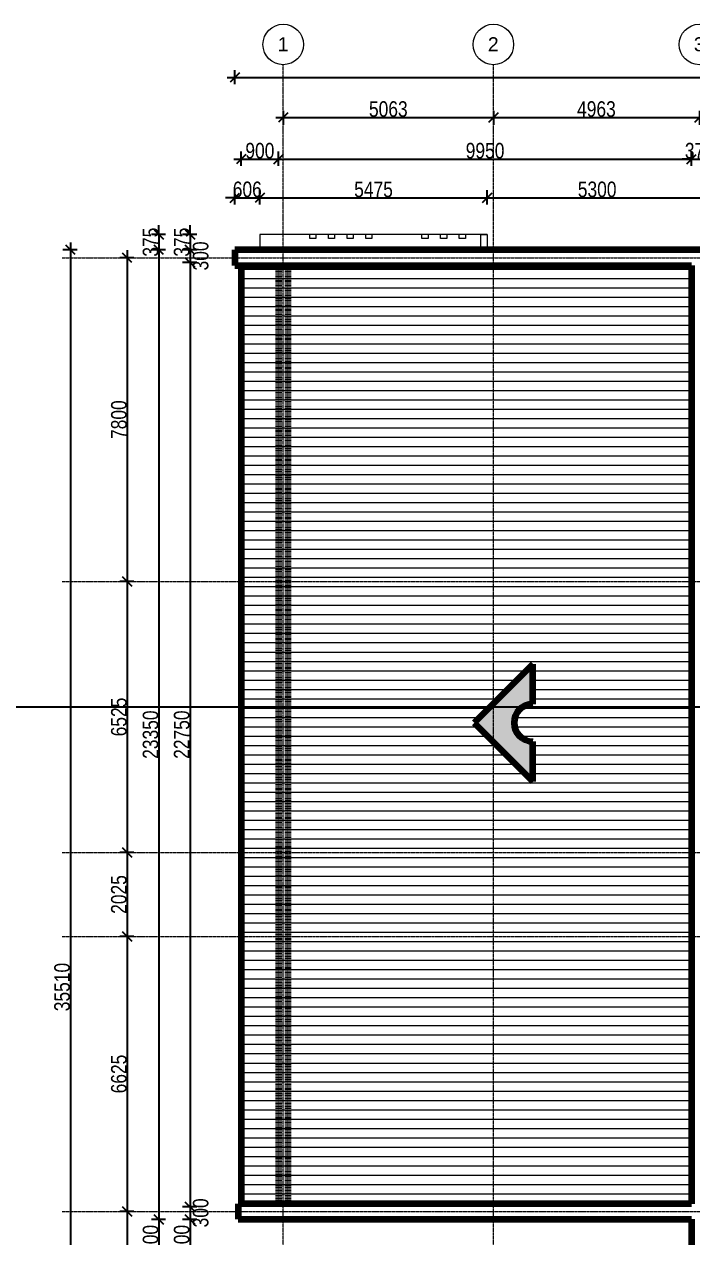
# Model space of a CAD drawing. Header units: millimetres. Extents: x -35190 to 411743, y -233114 to 23872.
# Drawn here: x 332746 to 348826, y -11801 to 17405 of the extents above; entities that cross this region are included whole.
import ezdxf

# ---------------------------------------------------------------- set-up
doc = ezdxf.new("R2010")
doc.units = ezdxf.units.MM
doc.linetypes.add('Aligning Line', pattern=[6.35, 3.175, -3.175])
doc.linetypes.add('Grid Line', pattern=[22.225, 12.7, -3.175, 3.175, -3.175])
for name, color, linetype, lineweight in [('A-ANNO-DIMS', 211, 'Continuous', 9), ('A-DETL-GENF', 92, 'Continuous', 18), ('A-DETL-MBND', 5, 'Aligning Line', 100), ('A-DETL-THIN', 151, 'Continuous', 18), ('A-ROOF', 132, 'Continuous', 18), ('A-ROOF-PATT', 132, 'Continuous', 18), ('A-WALL', 113, 'Continuous', 18), ('Q-CASE', 31, 'Continuous', 18), ('S-GRID', 1, 'Continuous', 9), ('S-GRID-IDEN', 1, 'Continuous', 9)]:
    doc.layers.add(name, color=color, linetype=linetype, lineweight=lineweight)
doc.styles.add('Arial_1', font='arial.ttf', dxfattribs={"height": 150})
doc.styles.add('Arial_3', font='arial.ttf', dxfattribs={"width": 0.8, "height": 375})
doc.dimstyles.new('main_4_5mm', dxfattribs={"dimscale": 304.8, "dimtxt": 382.597275, "dimasz": 0.738189, "dimexe": 0.590551, "dimexo": 0.0625, "dimgap": 0.024606, "dimtad": 1, "dimdec": 0, "dimzin": 0, "dimdsep": 46, "dimtxsty": 'Arial_3', "dimblk1": 'OBLIQUE', "dimblk2": 'OBLIQUE', "dimsah": 1, "dimcen": 0.09, "dimdle": 0.590551, "dimazin": 0, "dimtfac": 1, "dimtdec": 4, "dimtix": 1, "dimtmove": 0, "dimatfit": 3, "dimfxl": 0.590551, "dimfxlon": 1, "dimtvp": 1, "dimtolj": 1, "dimtzin": 0, "dimarcsym": 2})
doc.dimstyles.new('main_4_5mm_1', dxfattribs={"dimscale": 304.8, "dimtxt": 382.597275, "dimasz": 0.738189, "dimexe": 0.590551, "dimexo": 0.0625, "dimgap": 0.024606, "dimtad": 1, "dimdec": 0, "dimzin": 0, "dimdsep": 46, "dimtxsty": 'Arial_3', "dimblk1": 'OBLIQUE', "dimblk2": 'OBLIQUE', "dimsah": 1, "dimcen": 0.09, "dimdle": 0.590551, "dimazin": 0, "dimtfac": 1, "dimtdec": 4, "dimtix": 1, "dimtmove": 1, "dimatfit": 3, "dimfxl": 0.590551, "dimfxlon": 1, "dimtvp": 1, "dimtolj": 1, "dimtzin": 0, "dimarcsym": 2})

# ---------------------------------------------------------------- blocks, each defined once
blk = doc.blocks.new('Casework 2 - Casework 2-644764-Site')
at = {"layer": 'Q-CASE', "lineweight": 200}
for p, q in [((-501, 14410), (-11882, 14410)), ((-11882, 14410), (-11882, 14035)), ((-11882, 14035), (-876, 14035)), ((-876, 14035), (-876, -8565)), ((-876, -8565), (-11801, -8565)), ((-11801, -8565), (-11801, -8940)), ((-11801, -8940), (-876, -8940)), ((-876, -8940), (-876, -10140))]:
    blk.add_line(p, q, dxfattribs=at)
blk = doc.blocks.new('Grid - M_Grid Head - Circle-24584-Site')
at = {"layer": 'S-GRID-IDEN'}
blk.add_circle((0, 0), 6.5, dxfattribs=at)
blk = doc.blocks.new('_Oblique')
at = {"color": 0, "linetype": 'ByBlock', "lineweight": -2}
blk.add_line((-0.5, -0.5), (0.5, 0.5), dxfattribs=at)
blk = doc.blocks.new('*D5937')
at = {"layer": 'A-ANNO-DIMS', "color": 0, "lineweight": -2, "transparency": 16777216}
for p, q in [((338985, 15322), (338985, 14981)), ((344047, 15322), (344047, 14981)), ((338805, 15161), (344227, 15161))]:
    blk.add_line(p, q, dxfattribs=at)
at = {"layer": 'Defpoints', "color": 0, "transparency": 16777216}
for p in [(338985, 15341), (344047, 15341), (344047, 15161)]:
    blk.add_point(p, dxfattribs=at)
at = {"layer": 'A-ANNO-DIMS', "color": 0, "lineweight": -2, "transparency": 16777216, "xscale": 224.9999999999999, "yscale": 224.9999999999999, "zscale": 224.9999999999999, "rotation": 180}
blk.add_blockref('_Oblique', (338985, 15161), dxfattribs=at)
at = {"layer": 'A-ANNO-DIMS', "color": 0, "lineweight": -2, "transparency": 16777216, "xscale": 224.9999999999999, "yscale": 224.9999999999999, "zscale": 224.9999999999999}
blk.add_blockref('_Oblique', (344047, 15161), dxfattribs=at)
at = {"layer": 'A-ANNO-DIMS', "color": 0, "transparency": 16777216, "insert": (341516, 15360), "char_height": 375, "width": 1101.88, "attachment_point": 5, "style": 'Arial_3'}
blk.add_mtext('\\A1;5063', dxfattribs=at)
blk = doc.blocks.new('*D5938')
at = {"layer": 'A-ANNO-DIMS', "color": 0, "lineweight": -2, "transparency": 16777216}
for p, q in [((344047, 15322), (344047, 14981)), ((349010, 15322), (349010, 14981)), ((343867, 15161), (349190, 15161))]:
    blk.add_line(p, q, dxfattribs=at)
at = {"layer": 'Defpoints', "color": 0, "transparency": 16777216}
for p in [(344047, 15341), (349010, 15341), (349010, 15161)]:
    blk.add_point(p, dxfattribs=at)
at = {"layer": 'A-ANNO-DIMS', "color": 0, "lineweight": -2, "transparency": 16777216, "xscale": 224.9999999999999, "yscale": 224.9999999999999, "zscale": 224.9999999999999, "rotation": 180}
blk.add_blockref('_Oblique', (344047, 15161), dxfattribs=at)
at = {"layer": 'A-ANNO-DIMS', "color": 0, "lineweight": -2, "transparency": 16777216, "xscale": 224.9999999999999, "yscale": 224.9999999999999, "zscale": 224.9999999999999}
blk.add_blockref('_Oblique', (349010, 15161), dxfattribs=at)
at = {"layer": 'A-ANNO-DIMS', "color": 0, "transparency": 16777216, "insert": (346529, 15360), "char_height": 375, "width": 1101.88, "attachment_point": 5, "style": 'Arial_3'}
blk.add_mtext('\\A1;4963', dxfattribs=at)
blk = doc.blocks.new('*D5947')
at = {"layer": 'A-ANNO-DIMS', "color": 0, "lineweight": -2, "transparency": 16777216}
for p, q in [((337972, 13997), (337972, 14338)), ((338872, 13997), (338872, 14338)), ((337792, 14158), (339052, 14158))]:
    blk.add_line(p, q, dxfattribs=at)
at = {"layer": 'Defpoints', "color": 0, "transparency": 16777216}
for p in [(338872, 14158), (337972, 13978), (338872, 13978)]:
    blk.add_point(p, dxfattribs=at)
at = {"layer": 'A-ANNO-DIMS', "color": 0, "lineweight": -2, "transparency": 16777216, "xscale": 224.9999999999999, "yscale": 224.9999999999999, "zscale": 224.9999999999999, "rotation": 180}
blk.add_blockref('_Oblique', (337972, 14158), dxfattribs=at)
at = {"layer": 'A-ANNO-DIMS', "color": 0, "lineweight": -2, "transparency": 16777216, "xscale": 224.9999999999999, "yscale": 224.9999999999999, "zscale": 224.9999999999999}
blk.add_blockref('_Oblique', (338872, 14158), dxfattribs=at)
at = {"layer": 'A-ANNO-DIMS', "color": 0, "transparency": 16777216, "insert": (338422, 14357), "char_height": 375, "width": 826.41, "attachment_point": 5, "style": 'Arial_3'}
blk.add_mtext('\\A1;900', dxfattribs=at)
blk = doc.blocks.new('*D5948')
at = {"layer": 'A-ANNO-DIMS', "color": 0, "lineweight": -2, "transparency": 16777216}
for p, q in [((338872, 13997), (338872, 14338)), ((348822, 13997), (348822, 14338)), ((338692, 14158), (349002, 14158))]:
    blk.add_line(p, q, dxfattribs=at)
at = {"layer": 'Defpoints', "color": 0, "transparency": 16777216}
for p in [(348822, 14158), (338872, 13978), (348822, 13978)]:
    blk.add_point(p, dxfattribs=at)
at = {"layer": 'A-ANNO-DIMS', "color": 0, "lineweight": -2, "transparency": 16777216, "xscale": 224.9999999999999, "yscale": 224.9999999999999, "zscale": 224.9999999999999, "rotation": 180}
blk.add_blockref('_Oblique', (338872, 14158), dxfattribs=at)
at = {"layer": 'A-ANNO-DIMS', "color": 0, "lineweight": -2, "transparency": 16777216, "xscale": 224.9999999999999, "yscale": 224.9999999999999, "zscale": 224.9999999999999}
blk.add_blockref('_Oblique', (348822, 14158), dxfattribs=at)
at = {"layer": 'A-ANNO-DIMS', "color": 0, "transparency": 16777216, "insert": (343847, 14357), "char_height": 375, "width": 1101.88, "attachment_point": 5, "style": 'Arial_3'}
blk.add_mtext('\\A1;9950', dxfattribs=at)
blk = doc.blocks.new('*D5949')
at = {"layer": 'A-ANNO-DIMS', "color": 0, "lineweight": -2, "transparency": 16777216}
for p, q in [((348822, 13997), (348822, 14338)), ((349197, 13997), (349197, 14338)), ((348822, 14158), (348597, 14158)), ((348822, 14158), (349197, 14158)), ((349197, 14158), (349422, 14158))]:
    blk.add_line(p, q, dxfattribs=at)
at = {"layer": 'Defpoints', "color": 0, "transparency": 16777216}
for p in [(349197, 14158), (348822, 13978), (349197, 13978)]:
    blk.add_point(p, dxfattribs=at)
at = {"layer": 'A-ANNO-DIMS', "color": 0, "lineweight": -2, "transparency": 16777216, "xscale": 224.9999999999999, "yscale": 224.9999999999999, "zscale": 224.9999999999999}
blk.add_blockref('_Oblique', (348822, 14158), dxfattribs=at)
at = {"layer": 'A-ANNO-DIMS', "color": 0, "lineweight": -2, "transparency": 16777216, "xscale": 224.9999999999999, "yscale": 224.9999999999999, "zscale": 224.9999999999999, "rotation": 180}
blk.add_blockref('_Oblique', (349197, 14158), dxfattribs=at)
at = {"layer": 'A-ANNO-DIMS', "color": 0, "transparency": 16777216, "insert": (349010, 14357), "char_height": 375, "width": 826.41, "attachment_point": 5, "style": 'Arial_3'}
blk.add_mtext('\\A1;375', dxfattribs=at)
blk = doc.blocks.new('*D5957')
at = {"layer": 'A-ANNO-DIMS', "color": 0, "lineweight": -2, "transparency": 16777216}
for p, q in [((337636, 16121), (392227, 16121)), ((337816, 15960), (337816, 16301)), ((392047, 15960), (392047, 16301))]:
    blk.add_line(p, q, dxfattribs=at)
at = {"layer": 'Defpoints', "color": 0, "transparency": 16777216}
for p in [(392047, 16121), (337816, 15941), (392047, 15941)]:
    blk.add_point(p, dxfattribs=at)
at = {"layer": 'A-ANNO-DIMS', "color": 0, "lineweight": -2, "transparency": 16777216, "xscale": 224.9999999999999, "yscale": 224.9999999999999, "zscale": 224.9999999999999, "rotation": 180}
blk.add_blockref('_Oblique', (337816, 16121), dxfattribs=at)
at = {"layer": 'A-ANNO-DIMS', "color": 0, "lineweight": -2, "transparency": 16777216, "xscale": 224.9999999999999, "yscale": 224.9999999999999, "zscale": 224.9999999999999}
blk.add_blockref('_Oblique', (392047, 16121), dxfattribs=at)
at = {"layer": 'A-ANNO-DIMS', "color": 0, "transparency": 16777216, "insert": (364932, 16320), "char_height": 375, "width": 1377.35, "attachment_point": 5, "style": 'Arial_3'}
blk.add_mtext('\\A1;54231', dxfattribs=at)
blk = doc.blocks.new('*D5958')
at = {"layer": 'A-ANNO-DIMS', "color": 0, "lineweight": -2, "transparency": 16777216}
for p, q in [((337816, 13226), (337591, 13226)), ((337816, 13065), (337816, 13406)), ((337816, 13226), (338422, 13226)), ((338422, 13065), (338422, 13406)), ((338422, 13226), (338647, 13226))]:
    blk.add_line(p, q, dxfattribs=at)
at = {"layer": 'Defpoints', "color": 0, "transparency": 16777216}
for p in [(338422, 13226), (337816, 13046), (338422, 13046)]:
    blk.add_point(p, dxfattribs=at)
at = {"layer": 'A-ANNO-DIMS', "color": 0, "lineweight": -2, "transparency": 16777216, "xscale": 224.9999999999999, "yscale": 224.9999999999999, "zscale": 224.9999999999999}
blk.add_blockref('_Oblique', (337816, 13226), dxfattribs=at)
at = {"layer": 'A-ANNO-DIMS', "color": 0, "lineweight": -2, "transparency": 16777216, "xscale": 224.9999999999999, "yscale": 224.9999999999999, "zscale": 224.9999999999999, "rotation": 180}
blk.add_blockref('_Oblique', (338422, 13226), dxfattribs=at)
at = {"layer": 'A-ANNO-DIMS', "color": 0, "transparency": 16777216, "insert": (338119, 13425), "char_height": 375, "width": 826.41, "attachment_point": 5, "style": 'Arial_3'}
blk.add_mtext('\\A1;606', dxfattribs=at)
blk = doc.blocks.new('*D5959')
at = {"layer": 'A-ANNO-DIMS', "color": 0, "lineweight": -2, "transparency": 16777216}
for p, q in [((338242, 13226), (344077, 13226)), ((338422, 13065), (338422, 13406)), ((343897, 13065), (343897, 13406))]:
    blk.add_line(p, q, dxfattribs=at)
at = {"layer": 'Defpoints', "color": 0, "transparency": 16777216}
for p in [(343897, 13226), (338422, 13046), (343897, 13046)]:
    blk.add_point(p, dxfattribs=at)
at = {"layer": 'A-ANNO-DIMS', "color": 0, "lineweight": -2, "transparency": 16777216, "xscale": 224.9999999999999, "yscale": 224.9999999999999, "zscale": 224.9999999999999, "rotation": 180}
blk.add_blockref('_Oblique', (338422, 13226), dxfattribs=at)
at = {"layer": 'A-ANNO-DIMS', "color": 0, "lineweight": -2, "transparency": 16777216, "xscale": 224.9999999999999, "yscale": 224.9999999999999, "zscale": 224.9999999999999}
blk.add_blockref('_Oblique', (343897, 13226), dxfattribs=at)
at = {"layer": 'A-ANNO-DIMS', "color": 0, "transparency": 16777216, "insert": (341160, 13424), "char_height": 375, "width": 1101.88, "attachment_point": 5, "style": 'Arial_3'}
blk.add_mtext('\\A1;5475', dxfattribs=at)
blk = doc.blocks.new('*D5960')
at = {"layer": 'A-ANNO-DIMS', "color": 0, "lineweight": -2, "transparency": 16777216}
for p, q in [((343717, 13226), (349377, 13226)), ((343897, 13065), (343897, 13406)), ((349197, 13065), (349197, 13406))]:
    blk.add_line(p, q, dxfattribs=at)
at = {"layer": 'Defpoints', "color": 0, "transparency": 16777216}
for p in [(349197, 13226), (343897, 13046), (349197, 13046)]:
    blk.add_point(p, dxfattribs=at)
at = {"layer": 'A-ANNO-DIMS', "color": 0, "lineweight": -2, "transparency": 16777216, "xscale": 224.9999999999999, "yscale": 224.9999999999999, "zscale": 224.9999999999999, "rotation": 180}
blk.add_blockref('_Oblique', (343897, 13226), dxfattribs=at)
at = {"layer": 'A-ANNO-DIMS', "color": 0, "lineweight": -2, "transparency": 16777216, "xscale": 224.9999999999999, "yscale": 224.9999999999999, "zscale": 224.9999999999999}
blk.add_blockref('_Oblique', (349197, 13226), dxfattribs=at)
at = {"layer": 'A-ANNO-DIMS', "color": 0, "transparency": 16777216, "insert": (346547, 13425), "char_height": 375, "width": 1101.88, "attachment_point": 5, "style": 'Arial_3'}
blk.add_mtext('\\A1;5300', dxfattribs=at)
blk = doc.blocks.new('*D5985')
at = {"layer": 'A-ANNO-DIMS', "color": 0, "lineweight": -2, "transparency": 16777216}
for p, q in [((336739, 12343), (336739, 12568)), ((336900, 12343), (336559, 12343)), ((336739, 12343), (336739, 11968)), ((336900, 11968), (336559, 11968)), ((336739, 11968), (336739, 11743))]:
    blk.add_line(p, q, dxfattribs=at)
at = {"layer": 'Defpoints', "color": 0, "transparency": 16777216}
for p in [(336919, 12343), (336739, 11968), (336919, 11968)]:
    blk.add_point(p, dxfattribs=at)
at = {"layer": 'A-ANNO-DIMS', "color": 0, "lineweight": -2, "transparency": 16777216, "xscale": 224.9999999999999, "yscale": 224.9999999999999, "zscale": 224.9999999999999}
for p, rotation in [((336739, 12343), 270), ((336739, 11968), 90)]:
    blk.add_blockref('_Oblique', p, dxfattribs=dict(at, rotation=rotation))
at = {"layer": 'A-ANNO-DIMS', "color": 0, "transparency": 16777216, "insert": (336540, 12156), "char_height": 375, "width": 826.41, "attachment_point": 5, "rotation": 90, "style": 'Arial_3'}
blk.add_mtext('\\A1;375', dxfattribs=at)
blk = doc.blocks.new('*D5986')
at = {"layer": 'A-ANNO-DIMS', "color": 0, "lineweight": -2, "transparency": 16777216}
for p, q in [((336739, 12148), (336739, 11488)), ((336900, 11968), (336559, 11968)), ((336900, 11668), (336559, 11668))]:
    blk.add_line(p, q, dxfattribs=at)
at = {"layer": 'Defpoints', "color": 0, "transparency": 16777216}
for p in [(336919, 11968), (336739, 11668), (336919, 11668)]:
    blk.add_point(p, dxfattribs=at)
at = {"layer": 'A-ANNO-DIMS', "color": 0, "lineweight": -2, "transparency": 16777216, "xscale": 224.9999999999999, "yscale": 224.9999999999999, "zscale": 224.9999999999999}
for p, rotation in [((336739, 11968), 90), ((336739, 11668), 270)]:
    blk.add_blockref('_Oblique', p, dxfattribs=dict(at, rotation=rotation))
at = {"layer": 'A-ANNO-DIMS', "color": 0, "transparency": 16777216, "insert": (336807, 11474), "char_height": 375, "width": 826.41, "attachment_point": 1, "rotation": 90, "line_spacing_factor": 0.941778, "style": 'Arial_3'}
blk.add_mtext('\\A1;300', dxfattribs=at)
blk = doc.blocks.new('*D5987')
at = {"layer": 'A-ANNO-DIMS', "color": 0, "lineweight": -2, "transparency": 16777216}
for p, q in [((336739, 11848), (336739, -11262)), ((336900, 11668), (336559, 11668)), ((336900, -11082), (336559, -11082))]:
    blk.add_line(p, q, dxfattribs=at)
at = {"layer": 'Defpoints', "color": 0, "transparency": 16777216}
for p in [(336919, 11668), (336739, -11082), (336919, -11082)]:
    blk.add_point(p, dxfattribs=at)
at = {"layer": 'A-ANNO-DIMS', "color": 0, "lineweight": -2, "transparency": 16777216, "xscale": 224.9999999999999, "yscale": 224.9999999999999, "zscale": 224.9999999999999}
for p, rotation in [((336739, 11668), 90), ((336739, -11082), 270)]:
    blk.add_blockref('_Oblique', p, dxfattribs=dict(at, rotation=rotation))
at = {"layer": 'A-ANNO-DIMS', "color": 0, "transparency": 16777216, "insert": (336540, 293), "char_height": 375, "width": 1377.35, "attachment_point": 5, "rotation": 90, "style": 'Arial_3'}
blk.add_mtext('\\A1;22750', dxfattribs=at)
blk = doc.blocks.new('*D5988')
at = {"layer": 'A-ANNO-DIMS', "color": 0, "lineweight": -2, "transparency": 16777216}
for p, q in [((336900, -11082), (336559, -11082)), ((336739, -10902), (336739, -11562)), ((336900, -11382), (336559, -11382))]:
    blk.add_line(p, q, dxfattribs=at)
at = {"layer": 'Defpoints', "color": 0, "transparency": 16777216}
for p in [(336919, -11082), (336739, -11382), (336919, -11382)]:
    blk.add_point(p, dxfattribs=at)
at = {"layer": 'A-ANNO-DIMS', "color": 0, "lineweight": -2, "transparency": 16777216, "xscale": 224.9999999999999, "yscale": 224.9999999999999, "zscale": 224.9999999999999}
for p, rotation in [((336739, -11082), 90), ((336739, -11382), 270)]:
    blk.add_blockref('_Oblique', p, dxfattribs=dict(at, rotation=rotation))
at = {"layer": 'A-ANNO-DIMS', "color": 0, "transparency": 16777216, "insert": (336807, -11576), "char_height": 375, "width": 826.41, "attachment_point": 1, "rotation": 90, "line_spacing_factor": 0.941778, "style": 'Arial_3'}
blk.add_mtext('\\A1;300', dxfattribs=at)
blk = doc.blocks.new('*D5989')
at = {"layer": 'A-ANNO-DIMS', "color": 0, "lineweight": -2, "transparency": 16777216}
for p, q in [((336900, -11382), (336559, -11382)), ((336739, -11202), (336739, -12762)), ((336900, -12582), (336559, -12582))]:
    blk.add_line(p, q, dxfattribs=at)
at = {"layer": 'Defpoints', "color": 0, "transparency": 16777216}
for p in [(336919, -11382), (336739, -12582), (336919, -12582)]:
    blk.add_point(p, dxfattribs=at)
at = {"layer": 'A-ANNO-DIMS', "color": 0, "lineweight": -2, "transparency": 16777216, "xscale": 224.9999999999999, "yscale": 224.9999999999999, "zscale": 224.9999999999999}
for p, rotation in [((336739, -11382), 90), ((336739, -12582), 270)]:
    blk.add_blockref('_Oblique', p, dxfattribs=dict(at, rotation=rotation))
at = {"layer": 'A-ANNO-DIMS', "color": 0, "transparency": 16777216, "insert": (336540, -11982), "char_height": 375, "width": 1101.88, "attachment_point": 5, "rotation": 90, "style": 'Arial_3'}
blk.add_mtext('\\A1;1200', dxfattribs=at)
blk = doc.blocks.new('*D5991')
at = {"layer": 'A-ANNO-DIMS', "color": 0, "lineweight": -2, "transparency": 16777216}
for p, q in [((335387, 11781), (335046, 11781)), ((335226, 11961), (335226, 3801)), ((335387, 3981), (335046, 3981))]:
    blk.add_line(p, q, dxfattribs=at)
at = {"layer": 'Defpoints', "color": 0, "transparency": 16777216}
for p in [(335406, 11781), (335226, 3981), (335406, 3981)]:
    blk.add_point(p, dxfattribs=at)
at = {"layer": 'A-ANNO-DIMS', "color": 0, "lineweight": -2, "transparency": 16777216, "xscale": 224.9999999999999, "yscale": 224.9999999999999, "zscale": 224.9999999999999}
for p, rotation in [((335226, 11781), 90), ((335226, 3981), 270)]:
    blk.add_blockref('_Oblique', p, dxfattribs=dict(at, rotation=rotation))
at = {"layer": 'A-ANNO-DIMS', "color": 0, "transparency": 16777216, "insert": (335027, 7881), "char_height": 375, "width": 1101.88, "attachment_point": 5, "rotation": 90, "style": 'Arial_3'}
blk.add_mtext('\\A1;7800', dxfattribs=at)
blk = doc.blocks.new('*D5992')
at = {"layer": 'A-ANNO-DIMS', "color": 0, "lineweight": -2, "transparency": 16777216}
for p, q in [((335226, 4161), (335226, -2724)), ((335387, 3981), (335046, 3981)), ((335387, -2544), (335046, -2544))]:
    blk.add_line(p, q, dxfattribs=at)
at = {"layer": 'Defpoints', "color": 0, "transparency": 16777216}
for p in [(335406, 3981), (335226, -2544), (335406, -2544)]:
    blk.add_point(p, dxfattribs=at)
at = {"layer": 'A-ANNO-DIMS', "color": 0, "lineweight": -2, "transparency": 16777216, "xscale": 224.9999999999999, "yscale": 224.9999999999999, "zscale": 224.9999999999999}
for p, rotation in [((335226, 3981), 90), ((335226, -2544), 270)]:
    blk.add_blockref('_Oblique', p, dxfattribs=dict(at, rotation=rotation))
at = {"layer": 'A-ANNO-DIMS', "color": 0, "transparency": 16777216, "insert": (335027, 718), "char_height": 375, "width": 1101.88, "attachment_point": 5, "rotation": 90, "style": 'Arial_3'}
blk.add_mtext('\\A1;6525', dxfattribs=at)
blk = doc.blocks.new('*D5993')
at = {"layer": 'A-ANNO-DIMS', "color": 0, "lineweight": -2, "transparency": 16777216}
for p, q in [((335387, -2544), (335046, -2544)), ((335226, -2364), (335226, -4749)), ((335387, -4569), (335046, -4569))]:
    blk.add_line(p, q, dxfattribs=at)
at = {"layer": 'Defpoints', "color": 0, "transparency": 16777216}
for p in [(335406, -2544), (335226, -4569), (335406, -4569)]:
    blk.add_point(p, dxfattribs=at)
at = {"layer": 'A-ANNO-DIMS', "color": 0, "lineweight": -2, "transparency": 16777216, "xscale": 224.9999999999999, "yscale": 224.9999999999999, "zscale": 224.9999999999999}
for p, rotation in [((335226, -2544), 90), ((335226, -4569), 270)]:
    blk.add_blockref('_Oblique', p, dxfattribs=dict(at, rotation=rotation))
at = {"layer": 'A-ANNO-DIMS', "color": 0, "transparency": 16777216, "insert": (335027, -3557), "char_height": 375, "width": 1101.88, "attachment_point": 5, "rotation": 90, "style": 'Arial_3'}
blk.add_mtext('\\A1;2025', dxfattribs=at)
blk = doc.blocks.new('*D5994')
at = {"layer": 'A-ANNO-DIMS', "color": 0, "lineweight": -2, "transparency": 16777216}
for p, q in [((335387, -4569), (335046, -4569)), ((335226, -4389), (335226, -11374)), ((335387, -11194), (335046, -11194))]:
    blk.add_line(p, q, dxfattribs=at)
at = {"layer": 'Defpoints', "color": 0, "transparency": 16777216}
for p in [(335406, -4569), (335226, -11194), (335406, -11194)]:
    blk.add_point(p, dxfattribs=at)
at = {"layer": 'A-ANNO-DIMS', "color": 0, "lineweight": -2, "transparency": 16777216, "xscale": 224.9999999999999, "yscale": 224.9999999999999, "zscale": 224.9999999999999}
for p, rotation in [((335226, -4569), 90), ((335226, -11194), 270)]:
    blk.add_blockref('_Oblique', p, dxfattribs=dict(at, rotation=rotation))
at = {"layer": 'A-ANNO-DIMS', "color": 0, "transparency": 16777216, "insert": (335027, -7882), "char_height": 375, "width": 1101.88, "attachment_point": 5, "rotation": 90, "style": 'Arial_3'}
blk.add_mtext('\\A1;6625', dxfattribs=at)
blk = doc.blocks.new('*D5995')
at = {"layer": 'A-ANNO-DIMS', "color": 0, "lineweight": -2, "transparency": 16777216}
for p, q in [((335226, -11014), (335226, -14867)), ((335387, -11194), (335046, -11194)), ((335387, -14687), (335046, -14687))]:
    blk.add_line(p, q, dxfattribs=at)
at = {"layer": 'Defpoints', "color": 0, "transparency": 16777216}
for p in [(335406, -11194), (335226, -14687), (335406, -14687)]:
    blk.add_point(p, dxfattribs=at)
at = {"layer": 'A-ANNO-DIMS', "color": 0, "lineweight": -2, "transparency": 16777216, "xscale": 224.9999999999999, "yscale": 224.9999999999999, "zscale": 224.9999999999999}
for p, rotation in [((335226, -11194), 90), ((335226, -14687), 270)]:
    blk.add_blockref('_Oblique', p, dxfattribs=dict(at, rotation=rotation))
at = {"layer": 'A-ANNO-DIMS', "color": 0, "transparency": 16777216, "insert": (335027, -12941), "char_height": 375, "width": 1101.88, "attachment_point": 5, "rotation": 90, "style": 'Arial_3'}
blk.add_mtext('\\A1;3493', dxfattribs=at)
blk = doc.blocks.new('*D6003')
at = {"layer": 'A-ANNO-DIMS', "color": 0, "lineweight": -2, "transparency": 16777216}
for p, q in [((335989, 12343), (335989, 12568)), ((336150, 12343), (335809, 12343)), ((335989, 12343), (335989, 11968)), ((336150, 11968), (335809, 11968)), ((335989, 11968), (335989, 11743))]:
    blk.add_line(p, q, dxfattribs=at)
at = {"layer": 'Defpoints', "color": 0, "transparency": 16777216}
for p in [(336169, 12343), (335989, 11968), (336169, 11968)]:
    blk.add_point(p, dxfattribs=at)
at = {"layer": 'A-ANNO-DIMS', "color": 0, "lineweight": -2, "transparency": 16777216, "xscale": 224.9999999999999, "yscale": 224.9999999999999, "zscale": 224.9999999999999}
for p, rotation in [((335989, 12343), 270), ((335989, 11968), 90)]:
    blk.add_blockref('_Oblique', p, dxfattribs=dict(at, rotation=rotation))
at = {"layer": 'A-ANNO-DIMS', "color": 0, "transparency": 16777216, "insert": (335790, 12156), "char_height": 375, "width": 826.41, "attachment_point": 5, "rotation": 90, "style": 'Arial_3'}
blk.add_mtext('\\A1;375', dxfattribs=at)
blk = doc.blocks.new('*D6004')
at = {"layer": 'A-ANNO-DIMS', "color": 0, "lineweight": -2, "transparency": 16777216}
for p, q in [((335989, 12148), (335989, -11562)), ((336150, 11968), (335809, 11968)), ((336150, -11382), (335809, -11382))]:
    blk.add_line(p, q, dxfattribs=at)
at = {"layer": 'Defpoints', "color": 0, "transparency": 16777216}
for p in [(336169, 11968), (335989, -11382), (336169, -11382)]:
    blk.add_point(p, dxfattribs=at)
at = {"layer": 'A-ANNO-DIMS', "color": 0, "lineweight": -2, "transparency": 16777216, "xscale": 224.9999999999999, "yscale": 224.9999999999999, "zscale": 224.9999999999999}
for p, rotation in [((335989, 11968), 90), ((335989, -11382), 270)]:
    blk.add_blockref('_Oblique', p, dxfattribs=dict(at, rotation=rotation))
at = {"layer": 'A-ANNO-DIMS', "color": 0, "transparency": 16777216, "insert": (335790, 293), "char_height": 375, "width": 1377.35, "attachment_point": 5, "rotation": 90, "style": 'Arial_3'}
blk.add_mtext('\\A1;23350', dxfattribs=at)
blk = doc.blocks.new('*D6005')
at = {"layer": 'A-ANNO-DIMS', "color": 0, "lineweight": -2, "transparency": 16777216}
for p, q in [((336150, -11382), (335809, -11382)), ((335989, -11202), (335989, -12762)), ((336150, -12582), (335809, -12582))]:
    blk.add_line(p, q, dxfattribs=at)
at = {"layer": 'Defpoints', "color": 0, "transparency": 16777216}
for p in [(336169, -11382), (335989, -12582), (336169, -12582)]:
    blk.add_point(p, dxfattribs=at)
at = {"layer": 'A-ANNO-DIMS', "color": 0, "lineweight": -2, "transparency": 16777216, "xscale": 224.9999999999999, "yscale": 224.9999999999999, "zscale": 224.9999999999999}
for p, rotation in [((335989, -11382), 90), ((335989, -12582), 270)]:
    blk.add_blockref('_Oblique', p, dxfattribs=dict(at, rotation=rotation))
at = {"layer": 'A-ANNO-DIMS', "color": 0, "transparency": 16777216, "insert": (335790, -11982), "char_height": 375, "width": 1101.88, "attachment_point": 5, "rotation": 90, "style": 'Arial_3'}
blk.add_mtext('\\A1;1200', dxfattribs=at)
blk = doc.blocks.new('*D6008')
at = {"layer": 'A-ANNO-DIMS', "color": 0, "lineweight": -2, "transparency": 16777216}
for p, q in [((333858, 12148), (333858, -23722)), ((334019, 11968), (333678, 11968)), ((334019, -23542), (333678, -23542))]:
    blk.add_line(p, q, dxfattribs=at)
at = {"layer": 'Defpoints', "color": 0, "transparency": 16777216}
for p in [(334038, 11968), (333858, -23542), (334038, -23542)]:
    blk.add_point(p, dxfattribs=at)
at = {"layer": 'A-ANNO-DIMS', "color": 0, "lineweight": -2, "transparency": 16777216, "xscale": 224.9999999999999, "yscale": 224.9999999999999, "zscale": 224.9999999999999}
for p, rotation in [((333858, 11968), 90), ((333858, -23542), 270)]:
    blk.add_blockref('_Oblique', p, dxfattribs=dict(at, rotation=rotation))
at = {"layer": 'A-ANNO-DIMS', "color": 0, "transparency": 16777216, "insert": (333659, -5787), "char_height": 375, "width": 1377.35, "attachment_point": 5, "rotation": 90, "style": 'Arial_3'}
blk.add_mtext('\\A1;35510', dxfattribs=at)

msp = doc.modelspace()

# ---------------------------------------------------------------- hatches: boundary and pattern name
at = {"layer": 'A-DETL-GENF'}
msp.add_hatch(color=7, dxfattribs=at).paths.add_polyline_path([(344997.3, -835), (344997.3, 129.2), (344923.2, 135.3), (344851.2, 153.6), (344783.1, 183.4), (344720.9, 224.1), (344666.2, 274.4), (344620.6, 333.1), (344585.2, 398.4), (344561.1, 468.7), (344548.8, 543.5), (344548.8, 616.3), (344561.1, 689.6), (344585.2, 759.9), (344620.6, 825.3), (344666.2, 884), (344720.9, 934.3), (344783.1, 974.9), (344851.2, 1004.8), (344923.2, 1023), (344997.3, 1029.2), (344997.3, 1993.4), (343583.1, 579.2), (344965.6, -803.3)])
at = {"layer": 'A-ROOF-PATT'}
h = msp.add_hatch(dxfattribs=at)
h.set_pattern_fill('FP_1', color=256, style=0, pattern_type=2)
h.set_pattern_definition([(0, (347317.54, -2441.29), (0, 225), [])])
h.paths.add_polyline_path([(348587.5, -11006.6), (348822.3, -11006.6), (348822.3, 11593.4), (337972.3, 11593.4), (337972.3, -11006.6), (348225.3, -11006.6)])
h.paths.add_polyline_path([(344997.3, -835), (343583.1, 579.2), (344997.3, 1993.4), (344997.3, 1029.2), (344923.2, 1023), (344851.2, 1004.8), (344783.1, 974.9), (344720.9, 934.3), (344666.2, 884), (344620.6, 825.3), (344585.2, 759.9), (344561.1, 689.6), (344548.8, 616.3), (344548.8, 542), (344561.1, 468.7), (344585.2, 398.4), (344620.6, 333.1), (344666.2, 274.4), (344720.9, 224.1), (344783.1, 183.4), (344851.2, 153.6), (344923.2, 135.3), (344997.3, 129.2), (344997.3, -771.9)])

# ---------------------------------------------------------------- linework, layer by layer
msp.add_line((320335.8, 965.1), (408172, 965.1))
at = {"layer": 'A-DETL-MBND'}
for p, q in [((338872.3, 11593.4), (338872.3, -11006.6)), ((339097.3, 11593.4), (339097.3, -11006.6))]:
    msp.add_line(p, q, dxfattribs=at)
at = {"layer": 'A-DETL-THIN'}
for p, q in [((343897.3, 12343.4), (338422.3, 12343.4)), ((338422.3, 12343.4), (338422.3, 11968.4))]:
    msp.add_line(p, q, dxfattribs=at)
at = {"layer": 'A-DETL-THIN', "lineweight": 200}
for p, q in [((344997.3, 1993.4), (343583.1, 579.2)), ((344997.3, 1029.2), (344997.3, 1993.4)), ((343583.1, 579.2), (344997.3, -835)), ((344997.3, -835), (344997.3, 129.2))]:
    msp.add_line(p, q, dxfattribs=at)
msp.add_arc((344997.3, 579.2), 450, 90, 270, dxfattribs=at)
at = {"layer": 'A-ROOF', "lineweight": 200}
msp.add_line((337972.3, 11593.4), (337972.3, -11006.6), dxfattribs=at)
at = {"layer": 'A-WALL'}
for p, q in [((339622.7, 12243.4), (339622.7, 12343.4)), ((339772.7, 12343.4), (339622.7, 12343.4)), ((339772.7, 12343.4), (339772.7, 12243.4)), ((340072.7, 12243.4), (340072.7, 12343.4)), ((340222.7, 12343.4), (340072.7, 12343.4)), ((340222.7, 12343.4), (340222.7, 12243.4)), ((340522.7, 12243.4), (340522.7, 12343.4)), ((340672.7, 12343.4), (340522.7, 12343.4)), ((340672.7, 12343.4), (340672.7, 12243.4)), ((340972.7, 12243.4), (340972.7, 12343.4)), ((341122.7, 12343.4), (340972.7, 12343.4)), ((341122.7, 12343.4), (341122.7, 12243.4)), ((342322.7, 12243.4), (342322.7, 12343.4)), ((342472.7, 12343.4), (342322.7, 12343.4)), ((342472.7, 12343.4), (342472.7, 12243.4)), ((342772.7, 12243.4), (342772.7, 12343.4)), ((342922.7, 12343.4), (342772.7, 12343.4)), ((342922.7, 12343.4), (342922.7, 12243.4)), ((343222.7, 12243.4), (343222.7, 12343.4)), ((343372.7, 12343.4), (343222.7, 12343.4)), ((343372.7, 12343.4), (343372.7, 12243.4)), ((343747.3, 11968.4), (343747.3, 12343.4)), ((343747.3, 12343.4), (343897.3, 12343.4)), ((343897.3, 12343.4), (343897.3, 11968.4)), ((339772.7, 12243.4), (339622.7, 12243.4)), ((340222.7, 12243.4), (340072.7, 12243.4)), ((340672.7, 12243.4), (340522.7, 12243.4)), ((341122.7, 12243.4), (340972.7, 12243.4)), ((342472.7, 12243.4), (342322.7, 12243.4)), ((342922.7, 12243.4), (342772.7, 12243.4)), ((343372.7, 12243.4), (343222.7, 12243.4))]:
    msp.add_line(p, q, dxfattribs=at)
at = {"layer": 'S-GRID', "linetype": 'Grid Line'}
for p, q in [((338984.8, -25842.9), (338984.8, 16429.8)), ((344047.3, -25842.9), (344047.3, 16429.8)), ((333663.1, 11780.9), (396769.8, 11780.9)), ((333663.1, 3980.9), (396769.8, 3980.9)), ((333663.1, -2544.1), (396769.8, -2544.1)), ((333663.1, -4569.1), (396769.8, -4569.1)), ((333663.1, -11194.1), (396769.8, -11194.1))]:
    msp.add_line(p, q, dxfattribs=at)

# ---------------------------------------------------------------- block references
at = {"layer": 'Q-CASE', "lineweight": 200}
msp.add_blockref('Casework 2 - Casework 2-644764-Site', (349698.4, -2441.3), dxfattribs=at)
at = {"layer": 'S-GRID-IDEN', "xscale": 74.99999999999996, "yscale": 74.99999999999996, "zscale": 74.99999999999996}
for p in [(338984.8, 16917.3), (344047.3, 16917.3), (349009.8, 16917.3)]:
    msp.add_blockref('Grid - M_Grid Head - Circle-24584-Site', p, dxfattribs=at)

# ---------------------------------------------------------------- dimensions: what is measured, and where the dimension line sits
at = {"layer": 'A-ANNO-DIMS'}
for base, p1, p2, override, picture, middle in [((344047.2904798, 15160.7438744), (338984.7904798, 15340.7438744), (344047.2904798, 15340.7438744), {"dimpost": '<>', "dimfxl": 5062.5}, '*D5937', (341516.0404798, 15359.8366438)), ((349009.7904798, 15160.7438744), (344047.2904798, 15340.7438744), (349009.7904798, 15340.7438744), {"dimpost": '<>', "dimfxl": 4962.5}, '*D5938', (346528.5404798, 15359.8366438)), ((349197.3, 14158), (348822.3, 13978), (349197.3, 13978), {"dimpost": '<>', "dimfxl": 375}, '*D5949', (349009.8, 14357.1)), ((338872.3, 14158), (337972.3, 13978), (338872.3, 13978), {"dimpost": '<>', "dimfxl": 900}, '*D5947', (338422.3, 14357)), ((348822.3, 14158), (338872.3, 13978), (348822.3, 13978), {"dimpost": '<>', "dimfxl": 9950}, '*D5948', (343847.3, 14357)), ((338422.3, 13225.6), (337816.1, 13045.6), (338422.3, 13045.6), {"dimpost": '<>', "dimfxl": 606.164335}, '*D5958', (338119.2, 13424.6)), ((343897.3, 13225.6), (338422.3, 13045.6), (343897.3, 13045.6), {"dimpost": '<>', "dimfxl": 5475}, '*D5959', (341159.8, 13423.8)), ((349197.3, 13225.6), (343897.3, 13045.6), (349197.3, 13045.6), {"dimpost": '<>', "dimfxl": 5300}, '*D5960', (346547.3, 13424.7))]:
    dim = msp.add_linear_dim(base=base, p1=p1, p2=p2, dimstyle='main_4_5mm', override=override, dxfattribs=at)
    dim.commit()
    dim.dimension.update_dxf_attribs({"geometry": picture, "text_midpoint": middle})
for base, p1, p2, override, picture, middle in [((335989.1, 11968.4), (336169.1, 12343.4), (336169.1, 11968.4), {"dimpost": '<>', "dimfxl": 375}, '*D6003', (335790, 12155.9)), ((336739.1, 11968.4), (336919.1, 12343.4), (336919.1, 11968.4), {"dimpost": '<>', "dimfxl": 375}, '*D5985', (336540, 12155.9)), ((333858.2, -23541.6), (334038.2, 11968.4), (334038.2, -23541.6), {"dimpost": '<>', "dimfxl": 35510}, '*D6008', (333659.1, -5786.6)), ((335989.1, -11381.6), (336169.1, 11968.4), (336169.1, -11381.6), {"dimpost": '<>', "dimfxl": 23350}, '*D6004', (335790, 293.4)), ((335225.9, 3980.9), (335405.9, 11780.9), (335405.9, 3980.9), {"dimpost": '<>', "dimfxl": 7800}, '*D5991', (335026.9, 7880.9)), ((336739.1, -11081.6), (336919.1, 11668.4), (336919.1, -11081.6), {"dimpost": '<>', "dimfxl": 22750}, '*D5987', (336540.1, 293.4)), ((335225.9, -2544.1), (335405.9, 3980.9), (335405.9, -2544.1), {"dimpost": '<>', "dimfxl": 6525}, '*D5992', (335026.9, 718.4)), ((335225.9, -4569.1), (335405.9, -2544.1), (335405.9, -4569.1), {"dimpost": '<>', "dimfxl": 2025}, '*D5993', (335026.9, -3556.6)), ((335225.9, -11194.1), (335405.9, -4569.1), (335405.9, -11194.1), {"dimpost": '<>', "dimfxl": 6625}, '*D5994', (335026.9, -7881.6)), ((335225.9, -14687.1), (335405.9, -11194.1), (335405.9, -14687.1), {"dimpost": '<>', "dimfxl": 3493}, '*D5995', (335026.8, -12940.6)), ((335989.1, -12581.6), (336169.1, -11381.6), (336169.1, -12581.6), {"dimpost": '<>', "dimfxl": 1200}, '*D6005', (335790.1, -11981.6)), ((336739.1, -12581.6), (336919.1, -11381.6), (336919.1, -12581.6), {"dimpost": '<>', "dimfxl": 1200}, '*D5989', (336540.1, -11981.6))]:
    dim = msp.add_linear_dim(base=base, p1=p1, p2=p2, angle=90, dimstyle='main_4_5mm', override=override, dxfattribs=at)
    dim.commit()
    dim.dimension.update_dxf_attribs({"geometry": picture, "text_midpoint": middle})
for base, p1, p2, picture, middle in [((336739.1, 11668.4), (336919.1, 11968.4), (336919.1, 11668.4), '*D5986', (337057.3, 11887.3)), ((336739.1, -11381.6), (336919.1, -11081.6), (336919.1, -11381.6), '*D5988', (337057.3, -11162.7))]:
    dim = msp.add_linear_dim(base=base, p1=p1, p2=p2, angle=90, dimstyle='main_4_5mm_1', override={"dimpost": '<>', "dimfxl": 300}, dxfattribs=at)
    dim.commit()
    dim.dimension.update_dxf_attribs({"geometry": picture, "text_midpoint": middle, "dimtype": 160, "text_rotation": 90})

# ---------------------------------------------------------------- next in the draw order: texts
at = {"layer": 'S-GRID-IDEN', "char_height": 337.5, "width": 318.671, "attachment_point": 1, "style": 'Arial_1', "bg_fill": 3, "box_fill_scale": 1.25, "bg_fill_color": 256, "bg_fill_true_color": 13158600, "bg_fill_transparency": 0}
for s, insert in [('1', (338850.8, 17091.8)), ('2', (343913.3, 17091.8)), ('3', (348875.8, 17091.8))]:
    msp.add_mtext(s, dxfattribs=dict(at, insert=insert))

# ---------------------------------------------------------------- next in the draw order: dimensions: what is measured, and where the dimension line sits
at = {"layer": 'A-ANNO-DIMS'}
dim = msp.add_linear_dim(base=(392047.3, 16120.7), p1=(337816.1, 15940.7), p2=(392047.3, 15940.7), dimstyle='main_4_5mm', override={"dimpost": '<>', "dimfxl": 54231.164335}, dxfattribs=at)
dim.commit()
dim.dimension.update_dxf_attribs({"geometry": '*D5957', "text_midpoint": (364931.7, 16319.8)})

doc.saveas('drawing.dxf')
